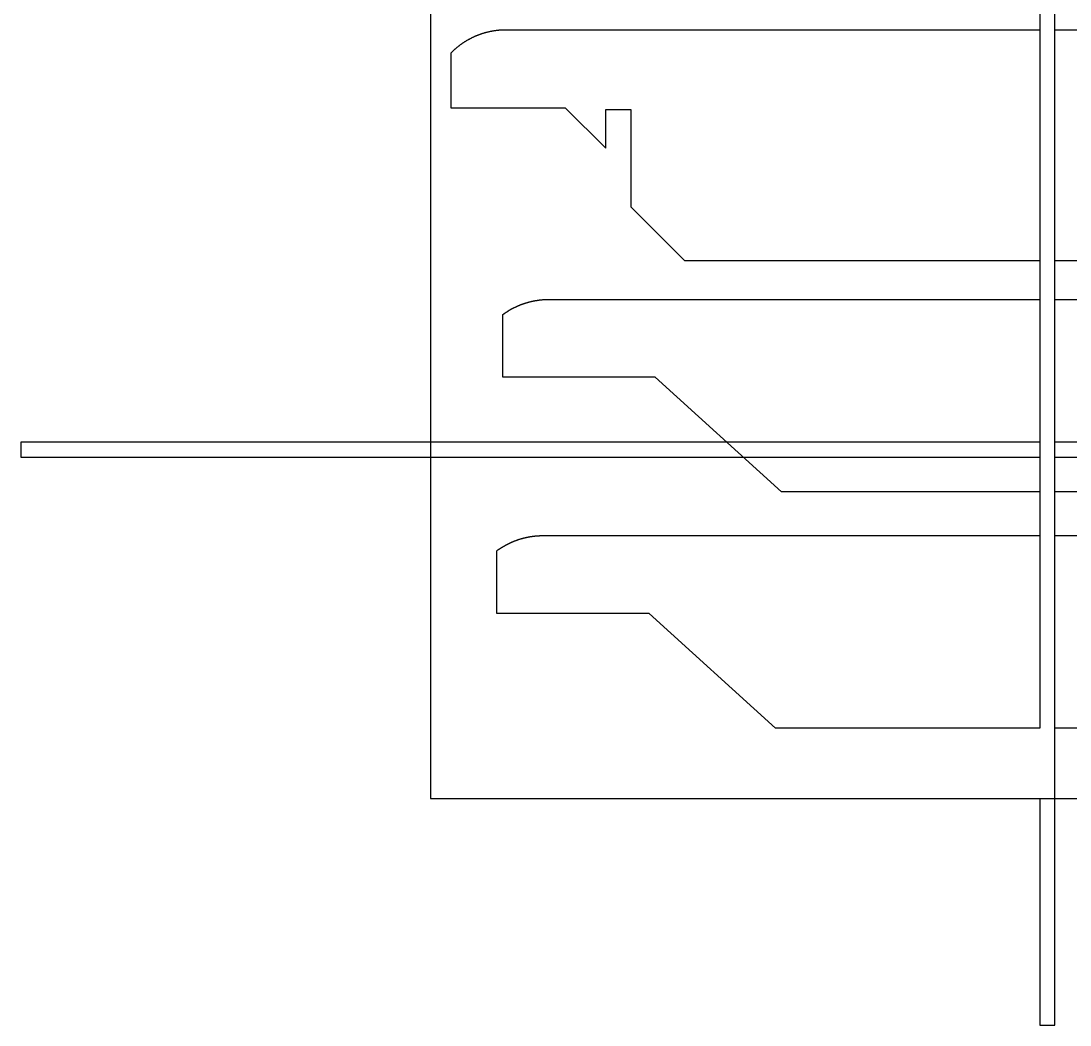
# Model space of a CAD drawing. Header units: inches. Extents: x -1514 to 1282, y -2074 to 286.
# Drawn here: x -499.46 to -485.56, y -1615.2 to -1601.91 of the extents above; entities that cross this region are included whole.
import ezdxf

# ---------------------------------------------------------------- set-up
doc = ezdxf.new("R2010")
doc.units = ezdxf.units.IN
doc.header["$LTSCALE"] = 0.1
doc.header["$MEASUREMENT"] = 0
doc.layers.add('pic', color=1, linetype='Continuous')

msp = doc.modelspace()

# ---------------------------------------------------------------- linework, layer by layer
at = {"color": 7, "linetype": 'Continuous', "lineweight": 25}
for points in [[(-485.96567, -1602.02932), (-493.03992, -1602.02932), (-493.04614, -1602.02933), (-493.05241, -1602.02939), (-493.05867, -1602.02949), (-493.06493, -1602.02963), (-493.0712, -1602.0298), (-493.07746, -1602.03001), (-493.08372, -1602.03027), (-493.08998, -1602.03056), (-493.09624, -1602.03089), (-493.1025, -1602.03126), (-493.10875, -1602.03166), (-493.115, -1602.03211), (-493.12125, -1602.03259), (-493.12749, -1602.03312), (-493.13373, -1602.03368), (-493.13997, -1602.03428), (-493.1462, -1602.03492), (-493.15241, -1602.03559), (-493.15553, -1602.03595), (-493.15862, -1602.03631), (-493.16475, -1602.03705), (-493.17089, -1602.03784), (-493.17703, -1602.03866), (-493.18317, -1602.03952), (-493.18931, -1602.04042), (-493.19544, -1602.04136), (-493.20156, -1602.04234), (-493.20769, -1602.04335), (-493.21381, -1602.04441), (-493.21992, -1602.0455), (-493.22603, -1602.04663), (-493.23213, -1602.0478), (-493.23823, -1602.049), (-493.24432, -1602.05024), (-493.2504, -1602.05152), (-493.25648, -1602.05284), (-493.26255, -1602.0542), (-493.26861, -1602.05559), (-493.27467, -1602.05702), (-493.28072, -1602.05848), (-493.28676, -1602.05999), (-493.29279, -1602.06153), (-493.29881, -1602.0631), (-493.30482, -1602.06472), (-493.31082, -1602.06637), (-493.31681, -1602.06805), (-493.3228, -1602.06978), (-493.32877, -1602.07154), (-493.33473, -1602.07333), (-493.34068, -1602.07516), (-493.34662, -1602.07703), (-493.35254, -1602.07893), (-493.35846, -1602.08087), (-493.36436, -1602.08285), (-493.37025, -1602.08486), (-493.37612, -1602.0869), (-493.38198, -1602.08899), (-493.38783, -1602.0911), (-493.39367, -1602.09326), (-493.39948, -1602.09544), (-493.40529, -1602.09767), (-493.41108, -1602.09992), (-493.41685, -1602.10222), (-493.42261, -1602.10455), (-493.42835, -1602.10691), (-493.43408, -1602.10931), (-493.43979, -1602.11174), (-493.44548, -1602.1142), (-493.45116, -1602.1167), (-493.45682, -1602.11924), (-493.46246, -1602.12181), (-493.46808, -1602.12441), (-493.47368, -1602.12705), (-493.47926, -1602.12972), (-493.48483, -1602.13243), (-493.49038, -1602.13517), (-493.49592, -1602.13795), (-493.50144, -1602.14076), (-493.50694, -1602.14361), (-493.51243, -1602.1465), (-493.5179, -1602.14942), (-493.52336, -1602.15237), (-493.5288, -1602.15536), (-493.53422, -1602.15838), (-493.53963, -1602.16144), (-493.54502, -1602.16453), (-493.55039, -1602.16766), (-493.55574, -1602.17082), (-493.56107, -1602.17401), (-493.56639, -1602.17724), (-493.57168, -1602.1805), (-493.57696, -1602.18379), (-493.58222, -1602.18712), (-493.58746, -1602.19048), (-493.59268, -1602.19387), (-493.59788, -1602.19729), (-493.60305, -1602.20074), (-493.60821, -1602.20423), (-493.61335, -1602.20775), (-493.61846, -1602.21129), (-493.62355, -1602.21487), (-493.62863, -1602.21849), (-493.63367, -1602.22213), (-493.6387, -1602.2258), (-493.64371, -1602.2295), (-493.64869, -1602.23324), (-493.65364, -1602.237), (-493.65858, -1602.24079), (-493.66349, -1602.24462), (-493.66838, -1602.24847), (-493.67324, -1602.25235), (-493.67808, -1602.25626), (-493.68289, -1602.2602), (-493.68768, -1602.26417), (-493.69244, -1602.26816), (-493.69718, -1602.27219), (-493.70189, -1602.27624), (-493.70657, -1602.28032), (-493.71123, -1602.28443), (-493.71586, -1602.28857), (-493.72047, -1602.29273), (-493.72504, -1602.29692), (-493.72959, -1602.30114), (-493.73411, -1602.30538), (-493.73861, -1602.30966), (-493.74307, -1602.31395), (-493.74751, -1602.31828), (-493.75191, -1602.32263), (-493.76356, -1602.33427), (-493.76356, -1603.05934), (-492.24892, -1603.05934), (-491.71384, -1603.59442), (-491.71149, -1603.07932), (-491.38187, -1603.07932), (-491.38187, -1604.36814), (-490.67069, -1605.07932), (-485.96567, -1605.07932)], [(-458.15552, -1602.02932), (-485.76567, -1602.02932)], [(-485.76567, -1605.07932), (-481.33187, -1605.07932), (-481.33187, -1604.07932), (-480.98187, -1604.07932), (-480.98187, -1605.07932), (-470.93187, -1605.07932), (-470.93187, -1604.07932), (-470.18187, -1604.07932), (-470.18187, -1605.07932), (-458.15552, -1605.07932)], [(-485.96567, -1608.1458), (-489.38734, -1608.1458), (-491.06029, -1606.62579), (-493.07563, -1606.62579), (-493.07563, -1605.79674), (-493.06119, -1605.78638), (-493.05711, -1605.78349), (-493.05301, -1605.78061), (-493.0489, -1605.77775), (-493.04477, -1605.77491), (-493.04063, -1605.7721), (-493.03647, -1605.7693), (-493.0323, -1605.76652), (-493.02811, -1605.76376), (-493.02391, -1605.76103), (-493.01969, -1605.75831), (-493.01546, -1605.75562), (-493.01121, -1605.75294), (-493.00695, -1605.75028), (-493.00268, -1605.74765), (-492.99839, -1605.74504), (-492.99409, -1605.74244), (-492.98977, -1605.73987), (-492.98545, -1605.73732), (-492.9811, -1605.73479), (-492.97675, -1605.73228), (-492.97238, -1605.72979), (-492.968, -1605.72732), (-492.96361, -1605.72488), (-492.9592, -1605.72245), (-492.95478, -1605.72005), (-492.95036, -1605.71767), (-492.94591, -1605.71531), (-492.94146, -1605.71297), (-492.937, -1605.71065), (-492.93252, -1605.70835), (-492.92803, -1605.70608), (-492.92353, -1605.70383), (-492.91902, -1605.7016), (-492.9145, -1605.69939), (-492.90997, -1605.6972), (-492.90543, -1605.69504), (-492.90088, -1605.69289), (-492.89632, -1605.69077), (-492.89175, -1605.68867), (-492.88716, -1605.6866), (-492.88257, -1605.68455), (-492.87797, -1605.68252), (-492.87336, -1605.68051), (-492.86874, -1605.67852), (-492.86411, -1605.67656), (-492.85948, -1605.67462), (-492.85483, -1605.6727), (-492.85017, -1605.67081), (-492.84551, -1605.66894), (-492.84084, -1605.66709), (-492.83616, -1605.66526), (-492.83147, -1605.66346), (-492.82678, -1605.66168), (-492.82207, -1605.65993), (-492.81736, -1605.65819), (-492.81265, -1605.65649), (-492.80792, -1605.6548), (-492.80319, -1605.65314), (-492.79845, -1605.6515), (-492.7937, -1605.64989), (-492.78895, -1605.6483), (-492.78419, -1605.64673), (-492.77943, -1605.64519), (-492.77466, -1605.64367), (-492.76988, -1605.64218), (-492.7651, -1605.64071), (-492.76031, -1605.63926), (-492.75552, -1605.63784), (-492.7507, -1605.63644), (-492.74587, -1605.63506), (-492.74103, -1605.6337), (-492.73619, -1605.63237), (-492.73134, -1605.63106), (-492.72648, -1605.62978), (-492.72162, -1605.62851), (-492.71674, -1605.62728), (-492.71186, -1605.62606), (-492.70698, -1605.62487), (-492.70208, -1605.6237), (-492.69718, -1605.62256), (-492.69228, -1605.62144), (-492.68737, -1605.62034), (-492.68245, -1605.61927), (-492.67752, -1605.61822), (-492.67259, -1605.6172), (-492.66766, -1605.6162), (-492.66272, -1605.61522), (-492.65777, -1605.61426), (-492.65282, -1605.61333), (-492.64787, -1605.61243), (-492.64291, -1605.61154), (-492.63794, -1605.61069), (-492.63297, -1605.60985), (-492.628, -1605.60904), (-492.62302, -1605.60825), (-492.61804, -1605.60749), (-492.61305, -1605.60675), (-492.60807, -1605.60604), (-492.60307, -1605.60534), (-492.59808, -1605.60468), (-492.59308, -1605.60403), (-492.58808, -1605.60342), (-492.58308, -1605.60282), (-492.57807, -1605.60225), (-492.57306, -1605.6017), (-492.56805, -1605.60118), (-492.56304, -1605.60068), (-492.55803, -1605.60021), (-492.55301, -1605.59975), (-492.54799, -1605.59933), (-492.54298, -1605.59893), (-492.53796, -1605.59855), (-492.53293, -1605.59819), (-492.52791, -1605.59787), (-492.52289, -1605.59756), (-492.51787, -1605.59728), (-492.51284, -1605.59702), (-492.50782, -1605.59679), (-492.5028, -1605.59658), (-492.49777, -1605.5964), (-492.49275, -1605.59624), (-492.48773, -1605.5961), (-492.48271, -1605.59599), (-492.47769, -1605.59591), (-492.47267, -1605.59585), (-492.46765, -1605.59581), (-492.46266, -1605.5958), (-485.96567, -1605.5958)], [(-485.76567, -1605.5958), (-458.15552, -1605.5958)], [(-458.15552, -1608.1458), (-471.50608, -1608.1458), (-471.50608, -1607.1458), (-472.25608, -1607.1458), (-472.25608, -1608.1458), (-482.30608, -1608.1458), (-482.30608, -1607.1458), (-482.65608, -1607.1458), (-482.65608, -1608.1458), (-485.76567, -1608.1458)], [(-485.96567, -1611.27312), (-489.46614, -1611.27312), (-491.13908, -1609.7531), (-493.15442, -1609.7531), (-493.15442, -1608.92406), (-493.13998, -1608.9137), (-493.1359, -1608.9108), (-493.13181, -1608.90793), (-493.12769, -1608.90507), (-493.12357, -1608.90223), (-493.11942, -1608.89941), (-493.11527, -1608.89662), (-493.11109, -1608.89384), (-493.1069, -1608.89108), (-493.1027, -1608.88834), (-493.09848, -1608.88563), (-493.09425, -1608.88293), (-493.09001, -1608.88026), (-493.08575, -1608.8776), (-493.08147, -1608.87497), (-493.07718, -1608.87235), (-493.07288, -1608.86976), (-493.06857, -1608.86719), (-493.06424, -1608.86464), (-493.0599, -1608.86211), (-493.05554, -1608.8596), (-493.05117, -1608.85711), (-493.04679, -1608.85464), (-493.0424, -1608.85219), (-493.038, -1608.84977), (-493.03358, -1608.84736), (-493.02915, -1608.84498), (-493.02471, -1608.84262), (-493.02025, -1608.84028), (-493.01579, -1608.83796), (-493.01131, -1608.83567), (-493.00683, -1608.83339), (-493.00233, -1608.83114), (-492.99782, -1608.82891), (-492.9933, -1608.8267), (-492.98877, -1608.82452), (-492.98422, -1608.82235), (-492.97967, -1608.82021), (-492.97511, -1608.81809), (-492.97054, -1608.81599), (-492.96596, -1608.81392), (-492.96137, -1608.81186), (-492.95677, -1608.80983), (-492.95215, -1608.80782), (-492.94754, -1608.80584), (-492.94291, -1608.80388), (-492.93827, -1608.80194), (-492.93362, -1608.80002), (-492.92897, -1608.79812), (-492.9243, -1608.79625), (-492.91963, -1608.7944), (-492.91495, -1608.79258), (-492.91027, -1608.79078), (-492.90557, -1608.789), (-492.90087, -1608.78724), (-492.89616, -1608.78551), (-492.89144, -1608.7838), (-492.88671, -1608.78212), (-492.88198, -1608.78046), (-492.87724, -1608.77882), (-492.8725, -1608.7772), (-492.86774, -1608.77561), (-492.86299, -1608.77405), (-492.85822, -1608.77251), (-492.85345, -1608.77099), (-492.84867, -1608.76949), (-492.84389, -1608.76802), (-492.8391, -1608.76658), (-492.83431, -1608.76516), (-492.82949, -1608.76375), (-492.82466, -1608.76237), (-492.81983, -1608.76102), (-492.81498, -1608.75969), (-492.81013, -1608.75838), (-492.80527, -1608.75709), (-492.80041, -1608.75583), (-492.79554, -1608.75459), (-492.79066, -1608.75338), (-492.78577, -1608.75219), (-492.78088, -1608.75102), (-492.77598, -1608.74988), (-492.77107, -1608.74876), (-492.76616, -1608.74766), (-492.76124, -1608.74659), (-492.75632, -1608.74554), (-492.75139, -1608.74451), (-492.74645, -1608.74351), (-492.74151, -1608.74253), (-492.73656, -1608.74158), (-492.73161, -1608.74065), (-492.72666, -1608.73974), (-492.7217, -1608.73886), (-492.71673, -1608.738), (-492.71176, -1608.73717), (-492.70679, -1608.73636), (-492.70181, -1608.73557), (-492.69683, -1608.73481), (-492.69185, -1608.73407), (-492.68686, -1608.73335), (-492.68187, -1608.73266), (-492.67687, -1608.73199), (-492.67187, -1608.73135), (-492.66687, -1608.73073), (-492.66187, -1608.73014), (-492.65686, -1608.72957), (-492.65186, -1608.72902), (-492.64685, -1608.7285), (-492.64183, -1608.728), (-492.63682, -1608.72752), (-492.6318, -1608.72707), (-492.62679, -1608.72664), (-492.62177, -1608.72624), (-492.61675, -1608.72586), (-492.61173, -1608.72551), (-492.60671, -1608.72518), (-492.60168, -1608.72488), (-492.59666, -1608.7246), (-492.59164, -1608.72434), (-492.58661, -1608.72411), (-492.58159, -1608.7239), (-492.57657, -1608.72372), (-492.57154, -1608.72356), (-492.56652, -1608.72342), (-492.5615, -1608.72331), (-492.55648, -1608.72323), (-492.55146, -1608.72316), (-492.54644, -1608.72313), (-492.54145, -1608.72312), (-485.96567, -1608.72312)], [(-485.76567, -1608.72312), (-458.15552, -1608.72312)], [(-458.15552, -1611.27312), (-471.58487, -1611.27312), (-471.58487, -1610.27312), (-472.33487, -1610.27312), (-472.33487, -1611.27312), (-482.38487, -1611.27312), (-482.38487, -1610.27312), (-482.73487, -1610.27312), (-482.73487, -1611.27312), (-485.76567, -1611.27312)]]:
    msp.add_lwpolyline(points, dxfattribs=at)
at = {"layer": 'pic'}
for points in [[(-485.96567, -1612.20503), (-485.96567, -1615.20382), (-485.76567, -1615.20382), (-485.76567, -1567.20382), (-485.96567, -1567.20382), (-485.96567, -1611.27312)], [(-485.96567, -1607.48449), (-499.45634, -1607.48449), (-499.45634, -1607.68449), (-485.96567, -1607.68449)], [(-458.15552, -1607.48449), (-485.76567, -1607.48449)], [(-485.76567, -1607.68449), (-458.15552, -1607.68449)]]:
    msp.add_lwpolyline(points, dxfattribs=at)
at = {"layer": 'pic', "color": 1}
msp.add_lwpolyline([(-494.03295, -1612.20503), (-380.53295, -1612.20503), (-380.53295, -1569.20503), (-494.03295, -1569.20503)], close=True, dxfattribs=at)

doc.saveas('drawing.dxf')
